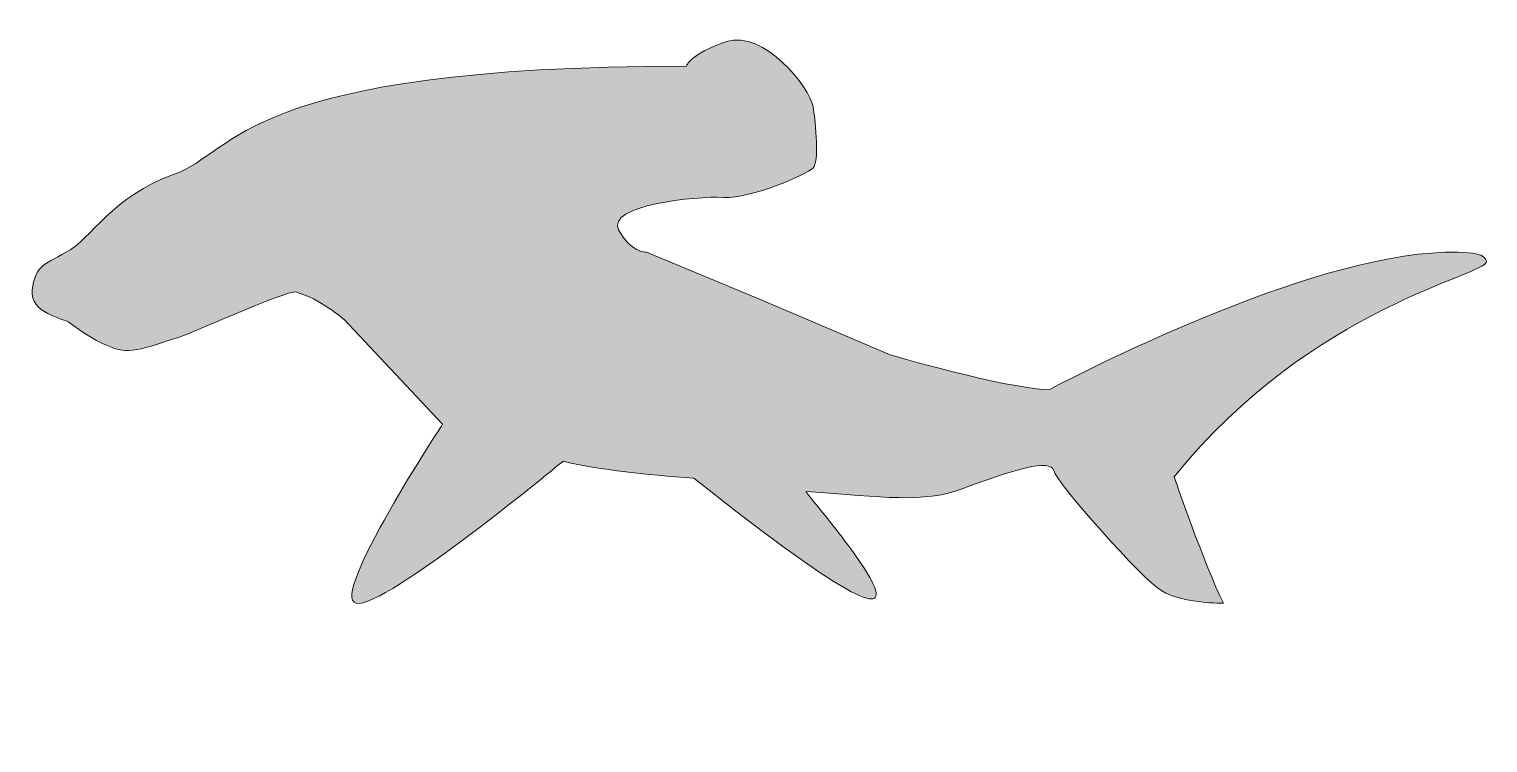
# Model space of a CAD drawing. Header units: inches. Extents: x 6.2 to 93.7, y 55.5 to 98.3.
import ezdxf

# ---------------------------------------------------------------- set-up
doc = ezdxf.new("R2010")
doc.units = ezdxf.units.IN
doc.header["$MEASUREMENT"] = 0
doc.layers.add('Layer 1', color=7, linetype='Continuous')

msp = doc.modelspace()

# ---------------------------------------------------------------- hatches: boundary and pattern name
at = {"layer": 'Layer 1', "true_color": 0xffffff}
h = msp.add_hatch(color=7, dxfattribs=at)
h.dxf.hatch_style = 2
edge = h.paths.add_edge_path()
edge.add_spline(control_points=[(25.068, 80.93), (25.068, 80.93), (23.609, 82.181), (22.176, 82.572), (21.698, 82.702), (15.249, 79.819), (15.065, 79.819), (14.879, 79.819), (12.695, 78.895), (11.73, 79.078), (10.82, 79.251), (9.66, 79.916), (8.581, 80.742), (8.285, 80.969), (6.173, 81.295), (6.358, 82.687), (6.543, 84.08), (6.914, 84.161), (8.395, 84.954), (9.878, 85.747), (11.174, 88.34), (14.879, 89.637), (18.585, 90.934), (18.954, 96.121), (45.631, 96.121), (45.631, 96.121), (45.817, 96.862), (48.04, 97.603), (50.262, 98.344), (53.042, 94.824), (53.227, 93.712), (53.413, 92.6), (53.598, 90.378), (53.227, 90.007), (52.856, 89.636), (49.521, 88.161), (47.855, 88.25), (46.187, 88.339), (40.81, 87.768), (41.556, 86.302), (42.243, 84.953), (43.223, 84.953), (43.223, 84.953), (43.223, 84.953), (50.262, 82.041), (50.262, 82.041), (50.262, 82.041), (57.858, 78.797), (57.858, 78.797), (57.858, 78.797), (64.718, 76.786), (67.398, 76.707), (70.067, 78.092), (83.903, 85.166), (91.945, 84.953), (92.789, 84.93), (93.61, 84.863), (93.653, 84.421), (93.738, 83.547), (83.26, 81.815), (74.902, 71.48), (74.902, 71.48), (76.754, 66.11), (77.866, 63.886), (77.866, 63.886), (75.458, 63.874), (74.161, 64.626), (73.023, 65.287), (67.862, 71.109), (67.678, 71.851), (67.492, 72.593), (65.288, 71.92), (62.12, 70.74), (59.852, 69.896), (57.513, 70.271), (52.822, 70.592), (52.511, 70.696), (66.058, 55.513), (46.075, 71.397), (43.234, 71.607), (40.185, 71.918), (38.221, 72.409), (38.221, 72.409), (27.477, 63.515), (25.808, 63.888), (24.141, 64.257), (30.995, 74.632), (30.995, 74.632), (30.995, 74.632), (25.068, 80.93), (25.068, 80.93)], knot_values=[0, 0, 0, 0, 1, 1, 1, 2, 2, 2, 3, 3, 3, 4, 4, 4, 5, 5, 5, 6, 6, 6, 7, 7, 7, 8, 8, 8, 9, 9, 9, 10, 10, 10, 11, 11, 11, 12, 12, 12, 13, 13, 13, 14, 14, 14, 15, 15, 15, 16, 16, 16, 17, 17, 17, 18, 18, 18, 19, 19, 19, 20, 20, 20, 21, 21, 21, 22, 22, 22, 23, 23, 23, 24, 24, 24, 25, 25, 25, 26, 26, 26, 27, 27, 27, 28, 28, 28, 29, 29, 29, 30, 30, 30, 30], degree=3, periodic=1)

# ---------------------------------------------------------------- linework, layer by layer
at = {"layer": 'Layer 1', "lineweight": 0}
msp.add_open_spline([(25.068, 80.93), (25.068, 80.93), (23.609, 82.181), (22.176, 82.572), (21.698, 82.702), (15.249, 79.819), (15.065, 79.819), (14.879, 79.819), (12.695, 78.895), (11.73, 79.078), (10.82, 79.251), (9.66, 79.916), (8.581, 80.742), (8.285, 80.969), (6.173, 81.295), (6.358, 82.687), (6.543, 84.08), (6.914, 84.161), (8.395, 84.954), (9.878, 85.747), (11.174, 88.34), (14.879, 89.637), (18.585, 90.934), (18.954, 96.121), (45.631, 96.121), (45.631, 96.121), (45.817, 96.862), (48.04, 97.603), (50.262, 98.344), (53.042, 94.824), (53.227, 93.712), (53.413, 92.6), (53.598, 90.378), (53.227, 90.007), (52.856, 89.636), (49.521, 88.161), (47.855, 88.25), (46.187, 88.339), (40.81, 87.768), (41.556, 86.302), (42.243, 84.953), (43.223, 84.953), (43.223, 84.953), (43.223, 84.953), (50.262, 82.041), (50.262, 82.041), (50.262, 82.041), (57.858, 78.797), (57.858, 78.797), (57.858, 78.797), (64.718, 76.786), (67.398, 76.707), (70.067, 78.092), (83.903, 85.166), (91.945, 84.953), (92.789, 84.93), (93.61, 84.863), (93.653, 84.421), (93.738, 83.547), (83.26, 81.815), (74.902, 71.48), (74.902, 71.48), (76.754, 66.11), (77.866, 63.886), (77.866, 63.886), (75.458, 63.874), (74.161, 64.626), (73.023, 65.287), (67.862, 71.109), (67.678, 71.851), (67.492, 72.593), (65.288, 71.92), (62.12, 70.74), (59.852, 69.896), (57.513, 70.271), (52.822, 70.592), (52.511, 70.696), (66.058, 55.513), (46.075, 71.397), (43.234, 71.607), (40.185, 71.918), (38.221, 72.409), (38.221, 72.409), (27.477, 63.515), (25.808, 63.888), (24.141, 64.257), (30.995, 74.632), (30.995, 74.632), (30.995, 74.632), (25.068, 80.93), (25.068, 80.93)], degree=3, knots=[0, 0, 0, 0, 1, 1, 1, 2, 2, 2, 3, 3, 3, 4, 4, 4, 5, 5, 5, 6, 6, 6, 7, 7, 7, 8, 8, 8, 9, 9, 9, 10, 10, 10, 11, 11, 11, 12, 12, 12, 13, 13, 13, 14, 14, 14, 15, 15, 15, 16, 16, 16, 17, 17, 17, 18, 18, 18, 19, 19, 19, 20, 20, 20, 21, 21, 21, 22, 22, 22, 23, 23, 23, 24, 24, 24, 25, 25, 25, 26, 26, 26, 27, 27, 27, 28, 28, 28, 29, 29, 29, 30, 30, 30, 30], dxfattribs=at)

doc.saveas('drawing.dxf')
